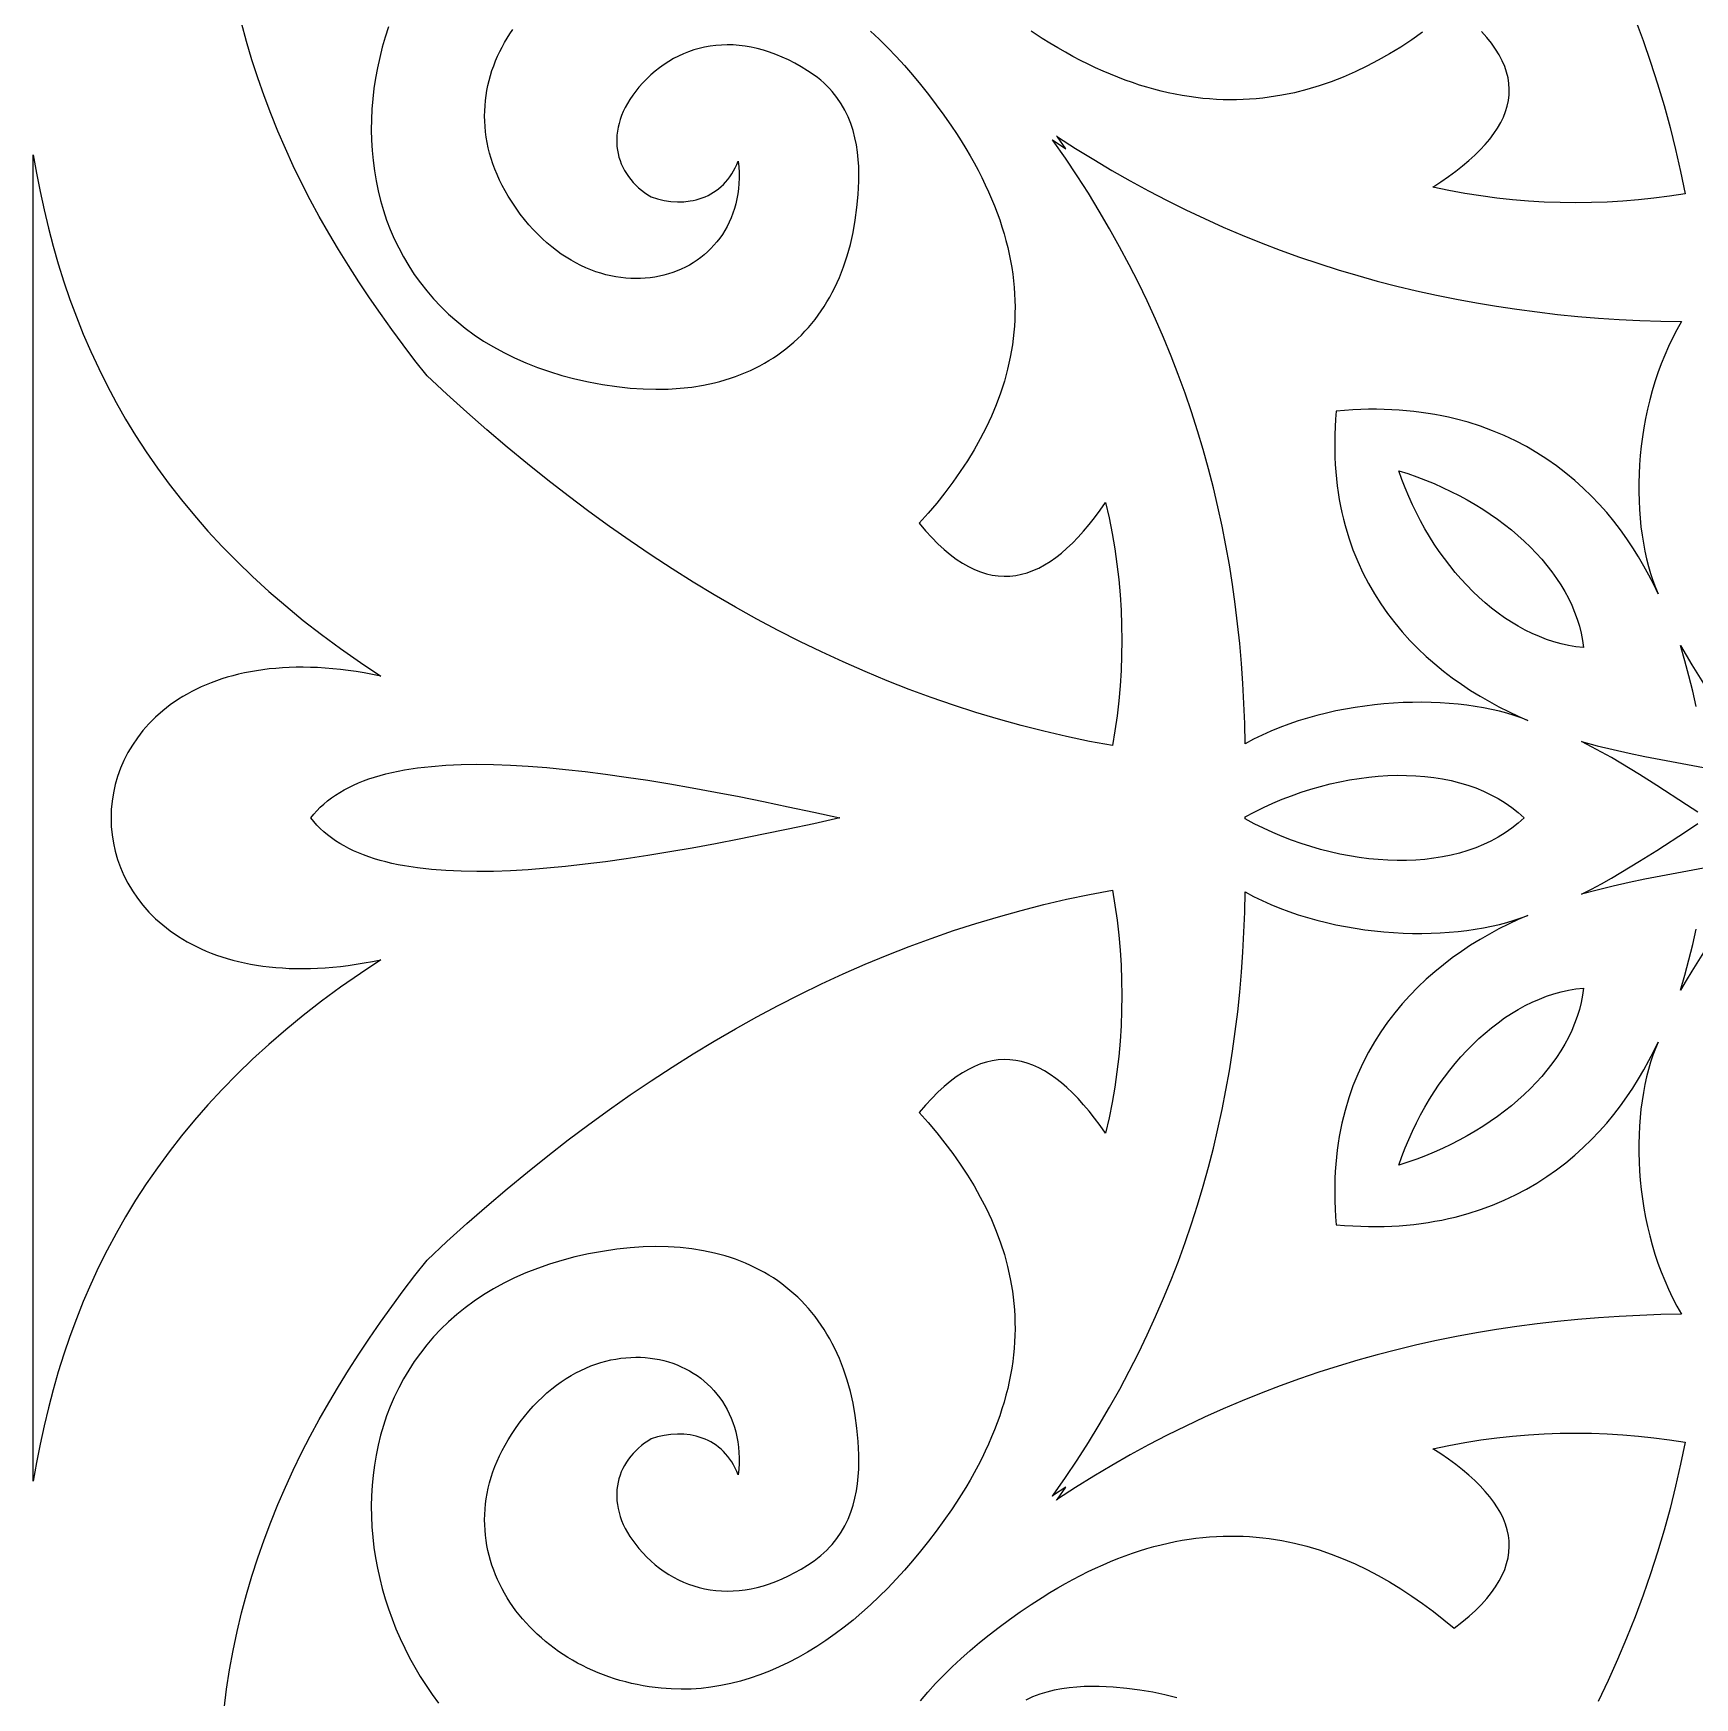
# Model space of a CAD drawing. Extents: x -375 to 375, y -1025 to 1025.
# Drawn here: x -275 to -217.3, y -377.4 to -319.5 of the extents above; entities that cross this region are included whole.
import ezdxf

# ---------------------------------------------------------------- set-up
doc = ezdxf.new("R2010")
doc.units = 0
doc.layers.add('LAYER_1', color=18, linetype='CONTINUOUS')

msp = doc.modelspace()

# ---------------------------------------------------------------- linework, layer by layer
at = {"layer": 'LAYER_1'}
for points in [[(-245.905, -319.471), (-245.605, -319.754), (-245.309, -320.048), (-245.017, -320.353), (-244.73, -320.669), (-244.446, -320.995), (-244.167, -321.331), (-243.893, -321.676), (-243.623, -322.032), (-243.358, -322.396), (-243.098, -322.769), (-242.924, -323.029), (-242.758, -323.288), (-242.6, -323.545), (-242.449, -323.8), (-242.306, -324.054), (-242.17, -324.307), (-242.041, -324.558), (-241.92, -324.808), (-241.806, -325.056), (-241.699, -325.303), (-241.599, -325.548), (-241.506, -325.792), (-241.419, -326.034), (-241.34, -326.275), (-241.267, -326.515), (-241.201, -326.753), (-241.142, -326.99), (-241.089, -327.225), (-241.042, -327.459), (-241.002, -327.692), (-240.967, -327.923), (-240.939, -328.152), (-240.917, -328.381), (-240.901, -328.608), (-240.891, -328.833), (-240.887, -329.057), (-240.888, -329.28), (-240.895, -329.501), (-240.908, -329.721), (-240.926, -329.94), (-240.949, -330.157), (-240.978, -330.373), (-241.051, -330.801), (-241.144, -331.223), (-241.257, -331.639), (-241.389, -332.051), (-241.54, -332.457), (-241.708, -332.858), (-241.892, -333.253), (-242.094, -333.643), (-242.311, -334.028), (-242.543, -334.408), (-242.789, -334.783), (-243.049, -335.152), (-243.322, -335.517), (-243.608, -335.876), (-243.906, -336.23), (-244.214, -336.579), (-243.997, -336.836), (-243.781, -337.072), (-243.566, -337.289), (-243.352, -337.486), (-243.139, -337.663), (-242.927, -337.822), (-242.716, -337.961), (-242.507, -338.081), (-242.298, -338.183), (-242.09, -338.267), (-241.883, -338.332), (-241.678, -338.379), (-241.473, -338.408), (-241.269, -338.42), (-241.066, -338.414), (-240.864, -338.392), (-240.663, -338.352), (-240.462, -338.295), (-240.263, -338.222), (-240.064, -338.133), (-239.866, -338.027), (-239.669, -337.905), (-239.473, -337.768), (-239.277, -337.615), (-239.083, -337.447), (-238.889, -337.264), (-238.696, -337.065), (-238.503, -336.852), (-238.311, -336.624), (-238.12, -336.383), (-237.93, -336.127), (-237.74, -335.857), (-237.619, -336.394), (-237.512, -336.93), (-237.421, -337.465), (-237.345, -337.999), (-237.283, -338.531), (-237.235, -339.063), (-237.201, -339.593), (-237.181, -340.122), (-237.175, -340.649), (-237.182, -341.176), (-237.203, -341.701), (-237.237, -342.225), (-237.283, -342.747), (-237.342, -343.269), (-237.414, -343.789), (-237.498, -344.308), (-238.299, -344.158), (-239.096, -343.991), (-239.889, -343.807), (-240.678, -343.606), (-241.463, -343.388), (-242.245, -343.154), (-243.023, -342.903), (-243.797, -342.635), (-244.567, -342.351), (-245.334, -342.05), (-246.097, -341.733), (-246.856, -341.4), (-247.612, -341.051), (-248.365, -340.685), (-249.113, -340.304), (-249.859, -339.907), (-250.6, -339.494), (-251.338, -339.065), (-252.073, -338.62), (-252.804, -338.16), (-253.532, -337.684), (-254.257, -337.193), (-254.978, -336.687), (-255.695, -336.165), (-256.41, -335.628), (-257.121, -335.076), (-257.829, -334.509), (-258.533, -333.927), (-259.235, -333.33), (-259.933, -332.718), (-260.627, -332.092), (-261.319, -331.451), (-261.737, -330.917), (-262.146, -330.379), (-262.547, -329.837), (-262.937, -329.29), (-263.318, -328.739), (-263.689, -328.184), (-264.049, -327.623), (-264.398, -327.058), (-264.735, -326.488), (-265.061, -325.912), (-265.375, -325.331), (-265.676, -324.745), (-265.965, -324.152), (-266.24, -323.554), (-266.502, -322.95), (-266.749, -322.339), (-266.983, -321.722), (-267.201, -321.098), (-267.404, -320.468), (-267.592, -319.831), (-267.764, -319.186)], [(-262.66, -319.326), (-262.773, -319.677), (-262.874, -320.03), (-262.964, -320.386), (-263.042, -320.743), (-263.108, -321.102), (-263.162, -321.462), (-263.204, -321.822), (-263.233, -322.182), (-263.251, -322.542), (-263.256, -322.901), (-263.248, -323.26), (-263.228, -323.616), (-263.194, -323.971), (-263.148, -324.324), (-263.089, -324.673), (-263.017, -325.02), (-262.932, -325.363), (-262.833, -325.702), (-262.721, -326.036), (-262.595, -326.366), (-262.456, -326.69), (-262.303, -327.009), (-262.136, -327.321), (-261.955, -327.628), (-261.76, -327.927), (-261.551, -328.219), (-261.327, -328.503), (-261.089, -328.779), (-260.836, -329.047), (-260.569, -329.305), (-260.287, -329.554), (-259.99, -329.794), (-259.678, -330.023), (-259.351, -330.242), (-259.008, -330.449), (-258.651, -330.645), (-258.278, -330.83), (-257.889, -331.002), (-257.485, -331.161), (-257.065, -331.307), (-256.629, -331.44), (-256.177, -331.559), (-255.709, -331.663), (-255.225, -331.753), (-254.725, -331.827), (-254.263, -331.878), (-253.812, -331.909), (-253.371, -331.92), (-252.941, -331.913), (-252.521, -331.887), (-252.113, -331.841), (-251.716, -331.778), (-251.331, -331.696), (-251.143, -331.648), (-250.958, -331.595), (-250.776, -331.538), (-250.598, -331.477), (-250.422, -331.411), (-250.249, -331.341), (-250.08, -331.266), (-249.914, -331.187), (-249.751, -331.104), (-249.592, -331.016), (-249.436, -330.924), (-249.283, -330.827), (-249.134, -330.727), (-248.988, -330.622), (-248.846, -330.512), (-248.707, -330.399), (-248.571, -330.281), (-248.439, -330.159), (-248.311, -330.034), (-248.187, -329.903), (-248.066, -329.769), (-247.949, -329.631), (-247.835, -329.489), (-247.726, -329.343), (-247.62, -329.192), (-247.518, -329.038), (-247.42, -328.88), (-247.326, -328.717), (-247.235, -328.551), (-247.149, -328.381), (-246.989, -328.03), (-246.845, -327.663), (-246.717, -327.281), (-246.607, -326.884), (-246.513, -326.472), (-246.437, -326.046), (-246.379, -325.605), (-246.338, -325.15), (-246.316, -324.681), (-246.312, -324.431), (-246.317, -324.179), (-246.332, -323.927), (-246.358, -323.675), (-246.396, -323.424), (-246.448, -323.174), (-246.513, -322.928), (-246.592, -322.686), (-246.688, -322.449), (-246.8, -322.217), (-246.929, -321.992), (-247.077, -321.775), (-247.243, -321.566), (-247.334, -321.465), (-247.43, -321.367), (-247.532, -321.271), (-247.639, -321.178), (-247.751, -321.088), (-247.869, -321), (-248.092, -320.85), (-248.315, -320.712), (-248.538, -320.586), (-248.759, -320.472), (-248.979, -320.37), (-249.198, -320.279), (-249.415, -320.2), (-249.631, -320.131), (-249.846, -320.074), (-250.058, -320.028), (-250.268, -319.992), (-250.476, -319.967), (-250.682, -319.952), (-250.885, -319.947), (-251.086, -319.953), (-251.284, -319.968), (-251.479, -319.993), (-251.671, -320.028), (-251.86, -320.072), (-252.045, -320.125), (-252.227, -320.187), (-252.405, -320.258), (-252.58, -320.338), (-252.75, -320.426), (-252.916, -320.523), (-253.078, -320.628), (-253.236, -320.741), (-253.389, -320.862), (-253.537, -320.991), (-253.681, -321.127), (-253.819, -321.271), (-253.953, -321.422), (-254.067, -321.562), (-254.172, -321.702), (-254.268, -321.842), (-254.353, -321.983), (-254.43, -322.123), (-254.498, -322.263), (-254.556, -322.402), (-254.606, -322.54), (-254.647, -322.678), (-254.679, -322.814), (-254.703, -322.95), (-254.719, -323.084), (-254.727, -323.216), (-254.727, -323.347), (-254.719, -323.476), (-254.703, -323.603), (-254.68, -323.728), (-254.649, -323.85), (-254.612, -323.97), (-254.567, -324.088), (-254.515, -324.202), (-254.457, -324.314), (-254.392, -324.423), (-254.32, -324.528), (-254.242, -324.63), (-254.158, -324.728), (-254.068, -324.823), (-253.972, -324.913), (-253.871, -325), (-253.763, -325.082), (-253.651, -325.16), (-253.533, -325.234), (-253.305, -325.305), (-253.076, -325.357), (-252.847, -325.391), (-252.62, -325.405), (-252.396, -325.4), (-252.176, -325.375), (-252.068, -325.355), (-251.962, -325.33), (-251.857, -325.3), (-251.755, -325.265), (-251.654, -325.225), (-251.555, -325.18), (-251.459, -325.129), (-251.366, -325.074), (-251.275, -325.013), (-251.187, -324.947), (-251.102, -324.875), (-251.021, -324.798), (-250.943, -324.716), (-250.868, -324.628), (-250.797, -324.535), (-250.73, -324.436), (-250.667, -324.332), (-250.608, -324.222), (-250.553, -324.106), (-250.503, -323.985), (-250.486, -324.186), (-250.476, -324.383), (-250.476, -324.576), (-250.483, -324.765), (-250.499, -324.949), (-250.523, -325.129), (-250.554, -325.304), (-250.593, -325.475), (-250.639, -325.641), (-250.692, -325.803), (-250.752, -325.959), (-250.819, -326.111), (-250.892, -326.258), (-250.971, -326.4), (-251.057, -326.536), (-251.148, -326.668), (-251.245, -326.794), (-251.348, -326.914), (-251.456, -327.029), (-251.568, -327.139), (-251.686, -327.243), (-251.809, -327.341), (-251.935, -327.434), (-252.067, -327.521), (-252.202, -327.601), (-252.341, -327.676), (-252.484, -327.744), (-252.63, -327.806), (-252.779, -327.862), (-252.932, -327.912), (-253.087, -327.955), (-253.245, -327.991), (-253.405, -328.021), (-253.568, -328.044), (-253.733, -328.061), (-253.9, -328.07), (-254.068, -328.073), (-254.238, -328.068), (-254.409, -328.057), (-254.581, -328.038), (-254.753, -328.011), (-254.927, -327.978), (-255.101, -327.937), (-255.275, -327.888), (-255.449, -327.832), (-255.623, -327.768), (-255.797, -327.696), (-255.97, -327.617), (-256.143, -327.529), (-256.314, -327.434), (-256.484, -327.33), (-256.653, -327.218), (-256.821, -327.098), (-256.986, -326.969), (-257.15, -326.832), (-257.311, -326.687), (-257.47, -326.532), (-257.627, -326.37), (-257.78, -326.198), (-257.931, -326.017), (-258.078, -325.828), (-258.223, -325.629), (-258.363, -325.421), (-258.5, -325.205), (-258.608, -325.019), (-258.708, -324.832), (-258.799, -324.646), (-258.883, -324.459), (-258.959, -324.272), (-259.028, -324.086), (-259.089, -323.899), (-259.143, -323.713), (-259.189, -323.527), (-259.227, -323.341), (-259.259, -323.156), (-259.284, -322.972), (-259.301, -322.788), (-259.312, -322.605), (-259.316, -322.424), (-259.313, -322.243), (-259.304, -322.063), (-259.288, -321.884), (-259.266, -321.707), (-259.237, -321.531), (-259.202, -321.356), (-259.161, -321.183), (-259.114, -321.012), (-259.061, -320.842), (-259.002, -320.674), (-258.938, -320.508), (-258.868, -320.345), (-258.792, -320.183), (-258.711, -320.023), (-258.624, -319.866), (-258.533, -319.711), (-258.436, -319.559), (-258.334, -319.41)], [(-219.34, -319.052), (-219.063, -319.799), (-218.802, -320.549), (-218.559, -321.302), (-218.333, -322.06), (-218.125, -322.82), (-217.934, -323.585), (-217.761, -324.353), (-217.605, -325.125), (-218.143, -325.207), (-218.683, -325.276), (-219.224, -325.333), (-219.766, -325.378), (-220.309, -325.411), (-220.854, -325.43), (-221.399, -325.438), (-221.947, -325.432), (-222.495, -325.412), (-223.045, -325.38), (-223.596, -325.334), (-224.148, -325.274), (-224.702, -325.2), (-225.256, -325.112), (-225.813, -325.009), (-226.37, -324.892), (-226.09, -324.709), (-225.824, -324.526), (-225.573, -324.341), (-225.337, -324.157), (-225.116, -323.971), (-224.911, -323.785), (-224.721, -323.598), (-224.546, -323.41), (-224.388, -323.221), (-224.245, -323.032), (-224.119, -322.842), (-224.009, -322.652), (-223.917, -322.46), (-223.841, -322.268), (-223.782, -322.075), (-223.741, -321.881), (-223.717, -321.686), (-223.711, -321.49), (-223.724, -321.293), (-223.754, -321.096), (-223.803, -320.897), (-223.871, -320.698), (-223.957, -320.498), (-224.063, -320.296), (-224.188, -320.094), (-224.332, -319.891), (-224.496, -319.687), (-224.681, -319.481)], [(-226.723, -319.509), (-227.101, -319.773), (-227.484, -320.024), (-227.872, -320.261), (-228.266, -320.485), (-228.665, -320.694), (-229.07, -320.888), (-229.48, -321.067), (-229.896, -321.229), (-230.317, -321.374), (-230.743, -321.501), (-231.176, -321.61), (-231.613, -321.7), (-232.057, -321.77), (-232.281, -321.798), (-232.506, -321.821), (-232.733, -321.838), (-232.961, -321.85), (-233.19, -321.857), (-233.421, -321.858), (-233.654, -321.854), (-233.888, -321.844), (-234.123, -321.829), (-234.36, -321.807), (-234.598, -321.78), (-234.837, -321.747), (-235.079, -321.708), (-235.321, -321.663), (-235.565, -321.612), (-235.811, -321.555), (-236.058, -321.491), (-236.306, -321.421), (-236.556, -321.344), (-236.807, -321.261), (-237.06, -321.172), (-237.315, -321.075), (-237.571, -320.972), (-237.828, -320.862), (-238.087, -320.745), (-238.347, -320.621), (-238.609, -320.49), (-238.873, -320.352), (-239.138, -320.206), (-239.404, -320.053), (-239.672, -319.893), (-239.942, -319.725), (-240.329, -319.475)], [(-217.217, -342.947), (-217.339, -342.413), (-217.468, -341.882), (-217.607, -341.354), (-217.757, -340.83), (-217.568, -341.164), (-217.371, -341.495), (-216.967, -342.143)], [(-217.157, -346.624), (-217.554, -346.361), (-218.58, -345.689), (-219.184, -345.309), (-219.83, -344.919), (-220.165, -344.725), (-220.507, -344.534), (-220.853, -344.348), (-221.202, -344.169), (-220.654, -344.312), (-220.103, -344.444), (-219.551, -344.567), (-218.997, -344.683), (-217.886, -344.897), (-216.775, -345.098)], [(-216.775, -348.534), (-217.886, -348.737), (-218.997, -348.953), (-219.551, -349.07), (-220.103, -349.194), (-220.654, -349.328), (-221.202, -349.474), (-220.853, -349.293), (-220.507, -349.106), (-220.165, -348.914), (-219.83, -348.72), (-219.184, -348.328), (-218.58, -347.948), (-217.554, -347.275), (-217.157, -347.013)], [(-268.373, -377.789), (-268.286, -377.106), (-268.181, -376.432), (-268.059, -375.765), (-267.92, -375.106), (-267.764, -374.454), (-267.592, -373.81), (-267.404, -373.173), (-267.201, -372.542), (-266.983, -371.919), (-266.749, -371.301), (-266.502, -370.691), (-266.24, -370.086), (-265.965, -369.488), (-265.676, -368.896), (-265.375, -368.309), (-265.061, -367.728), (-264.735, -367.152), (-264.398, -366.582), (-264.049, -366.017), (-263.689, -365.457), (-263.318, -364.901), (-262.937, -364.35), (-262.547, -363.804), (-262.146, -363.262), (-261.737, -362.724), (-261.319, -362.189), (-260.627, -361.548), (-259.933, -360.922), (-259.235, -360.311), (-258.533, -359.714), (-257.829, -359.132), (-257.121, -358.565), (-256.41, -358.013), (-255.695, -357.476), (-254.978, -356.954), (-254.257, -356.447), (-253.532, -355.956), (-252.804, -355.481), (-252.073, -355.021), (-251.338, -354.576), (-250.6, -354.147), (-249.859, -353.734), (-249.113, -353.337), (-248.365, -352.955), (-247.612, -352.59), (-246.856, -352.241), (-246.097, -351.907), (-245.334, -351.591), (-244.567, -351.29), (-243.797, -351.006), (-243.023, -350.738), (-242.245, -350.487), (-241.463, -350.253), (-240.678, -350.035), (-239.889, -349.834), (-239.096, -349.65), (-238.299, -349.483), (-237.498, -349.333), (-237.414, -349.852), (-237.342, -350.372), (-237.283, -350.893), (-237.237, -351.416), (-237.203, -351.94), (-237.182, -352.465), (-237.175, -352.991), (-237.181, -353.519), (-237.201, -354.048), (-237.235, -354.578), (-237.283, -355.109), (-237.345, -355.642), (-237.421, -356.175), (-237.512, -356.71), (-237.619, -357.246), (-237.74, -357.784), (-237.93, -357.514), (-238.12, -357.258), (-238.311, -357.016), (-238.503, -356.788), (-238.696, -356.575), (-238.889, -356.377), (-239.083, -356.194), (-239.277, -356.026), (-239.473, -355.873), (-239.669, -355.735), (-239.866, -355.614), (-240.064, -355.508), (-240.263, -355.419), (-240.462, -355.345), (-240.663, -355.289), (-240.864, -355.249), (-241.066, -355.226), (-241.269, -355.221), (-241.473, -355.232), (-241.678, -355.262), (-241.883, -355.309), (-242.09, -355.374), (-242.298, -355.458), (-242.507, -355.56), (-242.716, -355.68), (-242.927, -355.819), (-243.139, -355.978), (-243.352, -356.155), (-243.566, -356.352), (-243.781, -356.569), (-243.997, -356.805), (-244.214, -357.062), (-243.906, -357.411), (-243.608, -357.765), (-243.322, -358.124), (-243.049, -358.489), (-242.789, -358.858), (-242.543, -359.233), (-242.311, -359.613), (-242.094, -359.998), (-241.892, -360.388), (-241.708, -360.783), (-241.54, -361.184), (-241.389, -361.59), (-241.257, -362.001), (-241.144, -362.418), (-241.051, -362.84), (-240.978, -363.268), (-240.949, -363.484), (-240.926, -363.701), (-240.908, -363.92), (-240.895, -364.14), (-240.888, -364.361), (-240.887, -364.584), (-240.891, -364.808), (-240.901, -365.033), (-240.917, -365.26), (-240.939, -365.488), (-240.967, -365.718), (-241.002, -365.949), (-241.042, -366.182), (-241.089, -366.416), (-241.142, -366.651), (-241.201, -366.888), (-241.267, -367.126), (-241.34, -367.365), (-241.419, -367.606), (-241.506, -367.849), (-241.599, -368.093), (-241.699, -368.338), (-241.806, -368.585), (-241.92, -368.833), (-242.041, -369.083), (-242.17, -369.334), (-242.306, -369.586), (-242.449, -369.84), (-242.6, -370.096), (-242.758, -370.353), (-242.924, -370.611), (-243.098, -370.871), (-243.358, -371.244), (-243.623, -371.609), (-243.893, -371.964), (-244.167, -372.31), (-244.446, -372.646), (-244.73, -372.972), (-245.017, -373.287), (-245.309, -373.592), (-245.605, -373.887), (-245.905, -374.17), (-246.209, -374.442), (-246.516, -374.702), (-246.826, -374.95), (-247.14, -375.186), (-247.457, -375.41), (-247.777, -375.622), (-248.1, -375.82), (-248.425, -376.005), (-248.753, -376.177), (-249.083, -376.335), (-249.416, -376.48), (-249.751, -376.61), (-250.087, -376.725), (-250.426, -376.826), (-250.766, -376.912), (-251.108, -376.983), (-251.451, -377.038), (-251.795, -377.078), (-252.14, -377.101), (-252.486, -377.108), (-252.833, -377.099), (-253.181, -377.073), (-253.392, -377.05), (-253.602, -377.022), (-253.809, -376.988), (-254.014, -376.949), (-254.216, -376.905), (-254.416, -376.856), (-254.614, -376.802), (-254.809, -376.742), (-255.001, -376.678), (-255.19, -376.609), (-255.377, -376.536), (-255.56, -376.458), (-255.74, -376.375), (-255.917, -376.288), (-256.09, -376.197), (-256.26, -376.101), (-256.427, -376.002), (-256.59, -375.898), (-256.749, -375.791), (-256.904, -375.68), (-257.056, -375.565), (-257.203, -375.446), (-257.346, -375.324), (-257.486, -375.198), (-257.62, -375.07), (-257.751, -374.937), (-257.877, -374.802), (-257.998, -374.664), (-258.115, -374.522), (-258.227, -374.378), (-258.334, -374.231), (-258.436, -374.081), (-258.533, -373.929), (-258.624, -373.774), (-258.711, -373.617), (-258.792, -373.458), (-258.868, -373.296), (-258.938, -373.132), (-259.002, -372.966), (-259.061, -372.799), (-259.114, -372.629), (-259.161, -372.458), (-259.202, -372.285), (-259.237, -372.11), (-259.266, -371.934), (-259.288, -371.757), (-259.304, -371.578), (-259.313, -371.398), (-259.316, -371.217), (-259.312, -371.035), (-259.301, -370.852), (-259.284, -370.668), (-259.259, -370.484), (-259.227, -370.299), (-259.189, -370.114), (-259.143, -369.928), (-259.089, -369.741), (-259.028, -369.555), (-258.959, -369.368), (-258.883, -369.181), (-258.799, -368.995), (-258.708, -368.808), (-258.608, -368.622), (-258.5, -368.436), (-258.363, -368.219), (-258.223, -368.011), (-258.078, -367.813), (-257.931, -367.623), (-257.78, -367.443), (-257.627, -367.271), (-257.47, -367.108), (-257.311, -366.954), (-257.15, -366.808), (-256.986, -366.671), (-256.821, -366.543), (-256.653, -366.422), (-256.484, -366.31), (-256.314, -366.207), (-256.143, -366.111), (-255.97, -366.024), (-255.797, -365.944), (-255.623, -365.872), (-255.449, -365.808), (-255.275, -365.752), (-255.101, -365.704), (-254.927, -365.663), (-254.753, -365.629), (-254.581, -365.603), (-254.409, -365.584), (-254.238, -365.572), (-254.068, -365.568), (-253.9, -365.57), (-253.733, -365.58), (-253.568, -365.596), (-253.405, -365.619), (-253.245, -365.649), (-253.087, -365.686), (-252.932, -365.729), (-252.779, -365.778), (-252.63, -365.834), (-252.484, -365.896), (-252.341, -365.965), (-252.202, -366.039), (-252.067, -366.12), (-251.935, -366.207), (-251.809, -366.299), (-251.686, -366.397), (-251.568, -366.501), (-251.456, -366.611), (-251.348, -366.726), (-251.245, -366.847), (-251.148, -366.973), (-251.057, -367.104), (-250.971, -367.241), (-250.892, -367.383), (-250.819, -367.53), (-250.752, -367.681), (-250.692, -367.838), (-250.639, -368), (-250.593, -368.166), (-250.554, -368.337), (-250.523, -368.512), (-250.499, -368.692), (-250.483, -368.876), (-250.476, -369.065), (-250.476, -369.258), (-250.486, -369.455), (-250.503, -369.656), (-250.553, -369.535), (-250.608, -369.419), (-250.667, -369.309), (-250.73, -369.205), (-250.797, -369.106), (-250.868, -369.013), (-250.943, -368.925), (-251.021, -368.843), (-251.102, -368.766), (-251.187, -368.694), (-251.275, -368.628), (-251.366, -368.567), (-251.459, -368.512), (-251.555, -368.461), (-251.654, -368.416), (-251.755, -368.376), (-251.857, -368.341), (-251.962, -368.311), (-252.068, -368.286), (-252.176, -368.266), (-252.396, -368.241), (-252.62, -368.236), (-252.847, -368.25), (-253.076, -368.284), (-253.305, -368.336), (-253.533, -368.407), (-253.651, -368.481), (-253.763, -368.559), (-253.871, -368.641), (-253.972, -368.728), (-254.068, -368.818), (-254.158, -368.913), (-254.242, -369.011), (-254.32, -369.113), (-254.392, -369.218), (-254.457, -369.327), (-254.515, -369.439), (-254.567, -369.553), (-254.612, -369.671), (-254.649, -369.791), (-254.68, -369.913), (-254.703, -370.038), (-254.719, -370.165), (-254.727, -370.294), (-254.727, -370.425), (-254.719, -370.557), (-254.703, -370.691), (-254.679, -370.827), (-254.647, -370.963), (-254.606, -371.101), (-254.556, -371.239), (-254.498, -371.378), (-254.43, -371.518), (-254.353, -371.658), (-254.268, -371.798), (-254.172, -371.939), (-254.067, -372.079), (-253.953, -372.219), (-253.819, -372.37), (-253.681, -372.514), (-253.537, -372.65), (-253.389, -372.779), (-253.236, -372.9), (-253.078, -373.013), (-252.916, -373.118), (-252.75, -373.215), (-252.58, -373.303), (-252.405, -373.383), (-252.227, -373.454), (-252.045, -373.516), (-251.86, -373.569), (-251.671, -373.613), (-251.479, -373.648), (-251.284, -373.673), (-251.086, -373.688), (-250.885, -373.694), (-250.682, -373.689), (-250.476, -373.674), (-250.268, -373.649), (-250.058, -373.613), (-249.846, -373.567), (-249.631, -373.51), (-249.415, -373.441), (-249.198, -373.362), (-248.979, -373.271), (-248.759, -373.169), (-248.538, -373.055), (-248.315, -372.929), (-248.092, -372.791), (-247.869, -372.641), (-247.751, -372.553), (-247.639, -372.463), (-247.532, -372.37), (-247.43, -372.274), (-247.334, -372.175), (-247.243, -372.075), (-247.077, -371.866), (-246.929, -371.648), (-246.8, -371.424), (-246.688, -371.192), (-246.592, -370.955), (-246.513, -370.712), (-246.448, -370.466), (-246.396, -370.217), (-246.358, -369.966), (-246.332, -369.714), (-246.317, -369.462), (-246.312, -369.21), (-246.316, -368.96), (-246.338, -368.491), (-246.379, -368.036), (-246.437, -367.595), (-246.513, -367.169), (-246.607, -366.757), (-246.717, -366.36), (-246.845, -365.978), (-246.989, -365.611), (-247.149, -365.26), (-247.235, -365.089), (-247.326, -364.923), (-247.42, -364.761), (-247.518, -364.603), (-247.62, -364.449), (-247.726, -364.298), (-247.835, -364.152), (-247.949, -364.01), (-248.066, -363.871), (-248.187, -363.737), (-248.311, -363.607), (-248.439, -363.481), (-248.571, -363.36), (-248.707, -363.242), (-248.846, -363.128), (-248.988, -363.019), (-249.134, -362.914), (-249.283, -362.813), (-249.436, -362.717), (-249.592, -362.625), (-249.751, -362.537), (-249.914, -362.454), (-250.08, -362.374), (-250.249, -362.3), (-250.422, -362.229), (-250.598, -362.164), (-250.776, -362.102), (-250.958, -362.045), (-251.143, -361.993), (-251.331, -361.945), (-251.716, -361.863), (-252.113, -361.799), (-252.521, -361.754), (-252.941, -361.728), (-253.371, -361.72), (-253.812, -361.732), (-254.263, -361.763), (-254.725, -361.814), (-255.225, -361.888), (-255.709, -361.978), (-256.177, -362.082), (-256.629, -362.201), (-257.065, -362.334), (-257.485, -362.48), (-257.889, -362.639), (-258.278, -362.811), (-258.651, -362.995), (-259.008, -363.192), (-259.351, -363.399), (-259.678, -363.618), (-259.99, -363.847), (-260.287, -364.086), (-260.569, -364.335), (-260.836, -364.594), (-261.089, -364.862), (-261.327, -365.138), (-261.551, -365.422), (-261.76, -365.714), (-261.955, -366.013), (-262.136, -366.319), (-262.303, -366.632), (-262.456, -366.951), (-262.595, -367.275), (-262.721, -367.605), (-262.833, -367.939), (-262.932, -368.278), (-263.017, -368.621), (-263.089, -368.967), (-263.148, -369.317), (-263.194, -369.669), (-263.228, -370.024), (-263.248, -370.381), (-263.256, -370.739), (-263.251, -371.098), (-263.233, -371.458), (-263.204, -371.819), (-263.162, -372.179), (-263.108, -372.539), (-263.042, -372.897), (-262.964, -373.255), (-262.874, -373.61), (-262.773, -373.964), (-262.66, -374.315), (-262.535, -374.662), (-262.399, -375.007), (-262.252, -375.347), (-262.094, -375.684), (-261.925, -376.015), (-261.745, -376.342), (-261.554, -376.663), (-261.353, -376.978), (-261.14, -377.286), (-260.918, -377.588)], [(-216.967, -351.495), (-217.371, -352.144), (-217.568, -352.476), (-217.757, -352.81), (-217.607, -352.285), (-217.468, -351.757), (-217.339, -351.225), (-217.217, -350.69)], [(-244.172, -377.51), (-243.914, -377.21), (-243.645, -376.914), (-243.363, -376.622), (-243.069, -376.332), (-242.764, -376.047), (-242.448, -375.766), (-242.12, -375.488), (-241.782, -375.215), (-241.434, -374.946), (-241.075, -374.681), (-240.707, -374.421), (-240.329, -374.166), (-239.942, -373.916), (-239.672, -373.748), (-239.404, -373.588), (-239.138, -373.435), (-238.873, -373.289), (-238.609, -373.151), (-238.347, -373.02), (-238.087, -372.896), (-237.828, -372.779), (-237.571, -372.669), (-237.315, -372.566), (-237.06, -372.469), (-236.807, -372.38), (-236.556, -372.296), (-236.306, -372.22), (-236.058, -372.15), (-235.811, -372.086), (-235.565, -372.029), (-235.321, -371.977), (-235.079, -371.932), (-234.837, -371.893), (-234.598, -371.86), (-234.36, -371.833), (-234.123, -371.812), (-233.888, -371.797), (-233.654, -371.787), (-233.421, -371.783), (-233.19, -371.784), (-232.961, -371.791), (-232.733, -371.803), (-232.506, -371.82), (-232.281, -371.843), (-232.057, -371.87), (-231.613, -371.941), (-231.176, -372.031), (-230.743, -372.14), (-230.317, -372.267), (-229.896, -372.412), (-229.48, -372.574), (-229.07, -372.752), (-228.665, -372.946), (-228.266, -373.156), (-227.872, -373.379), (-227.484, -373.617), (-227.101, -373.868), (-226.723, -374.131), (-226.35, -374.407), (-225.983, -374.694), (-225.621, -374.991), (-225.355, -374.782), (-225.109, -374.573), (-224.885, -374.366), (-224.681, -374.16), (-224.496, -373.954), (-224.332, -373.75), (-224.188, -373.547), (-224.063, -373.345), (-223.957, -373.143), (-223.871, -372.943), (-223.803, -372.743), (-223.754, -372.545), (-223.724, -372.347), (-223.711, -372.151), (-223.717, -371.955), (-223.741, -371.76), (-223.782, -371.566), (-223.841, -371.373), (-223.917, -371.181), (-224.009, -370.989), (-224.119, -370.798), (-224.245, -370.608), (-224.388, -370.419), (-224.546, -370.231), (-224.721, -370.043), (-224.911, -369.856), (-225.116, -369.67), (-225.337, -369.484), (-225.573, -369.299), (-225.824, -369.115), (-226.09, -368.931), (-226.37, -368.748), (-225.813, -368.631), (-225.256, -368.529), (-224.702, -368.441), (-224.148, -368.367), (-223.596, -368.307), (-223.045, -368.261), (-222.495, -368.228), (-221.947, -368.209), (-221.399, -368.203), (-220.854, -368.21), (-220.309, -368.23), (-219.766, -368.263), (-219.224, -368.308), (-218.683, -368.365), (-218.143, -368.434), (-217.605, -368.515), (-217.761, -369.287), (-217.934, -370.055), (-218.125, -370.82), (-218.333, -371.581), (-218.559, -372.338), (-218.802, -373.092), (-219.063, -373.842), (-219.34, -374.588), (-219.635, -375.331), (-219.947, -376.071), (-220.275, -376.806), (-220.621, -377.539)], [(-235.263, -377.405), (-235.675, -377.298), (-236.102, -377.208), (-236.544, -377.135), (-237.001, -377.078), (-237.472, -377.039), (-237.959, -377.018), (-238.218, -377.014), (-238.479, -377.018), (-238.741, -377.033), (-239.003, -377.058), (-239.263, -377.095), (-239.522, -377.144), (-239.777, -377.207), (-240.028, -377.284), (-240.274, -377.376), (-240.514, -377.484)]]:
    msp.add_lwpolyline(points, dxfattribs=at)
for points in [[(-239.409, -323.139), (-238.783, -323.545), (-238.153, -323.936), (-237.52, -324.314), (-236.884, -324.676), (-236.244, -325.025), (-235.601, -325.36), (-234.954, -325.681), (-234.303, -325.988), (-233.65, -326.282), (-232.993, -326.562), (-232.332, -326.829), (-231.668, -327.083), (-231.001, -327.323), (-230.331, -327.551), (-229.657, -327.766), (-228.98, -327.968), (-228.3, -328.157), (-227.617, -328.334), (-226.93, -328.498), (-226.24, -328.651), (-225.547, -328.791), (-224.851, -328.919), (-224.152, -329.035), (-223.45, -329.14), (-222.745, -329.233), (-222.037, -329.315), (-221.325, -329.385), (-220.611, -329.444), (-219.894, -329.491), (-219.174, -329.528), (-218.45, -329.554), (-217.724, -329.569), (-217.886, -329.851), (-218.037, -330.14), (-218.179, -330.434), (-218.311, -330.734), (-218.434, -331.038), (-218.547, -331.347), (-218.651, -331.659), (-218.745, -331.975), (-218.831, -332.292), (-218.907, -332.612), (-218.975, -332.933), (-219.034, -333.256), (-219.084, -333.578), (-219.126, -333.9), (-219.159, -334.222), (-219.184, -334.542), (-219.201, -334.86), (-219.209, -335.175), (-219.21, -335.488), (-219.203, -335.797), (-219.188, -336.102), (-219.165, -336.403), (-219.135, -336.698), (-219.097, -336.987), (-219.052, -337.27), (-219, -337.547), (-218.941, -337.815), (-218.874, -338.076), (-218.801, -338.328), (-218.721, -338.572), (-218.634, -338.805), (-218.541, -339.029), (-218.693, -338.706), (-218.857, -338.385), (-219.032, -338.064), (-219.218, -337.746), (-219.416, -337.43), (-219.626, -337.117), (-219.848, -336.809), (-220.081, -336.506), (-220.327, -336.209), (-220.586, -335.918), (-220.857, -335.634), (-221.14, -335.359), (-221.437, -335.092), (-221.746, -334.834), (-222.069, -334.587), (-222.405, -334.35), (-222.755, -334.126), (-223.118, -333.914), (-223.495, -333.715), (-223.886, -333.53), (-224.291, -333.36), (-224.71, -333.206), (-225.144, -333.067), (-225.593, -332.946), (-225.822, -332.892), (-226.056, -332.842), (-226.293, -332.797), (-226.534, -332.757), (-226.779, -332.722), (-227.027, -332.691), (-227.279, -332.666), (-227.535, -332.645), (-227.795, -332.63), (-228.059, -332.62), (-228.327, -332.616), (-228.598, -332.617), (-228.874, -332.623), (-229.153, -332.635), (-229.437, -332.653), (-229.724, -332.677), (-229.747, -332.954), (-229.763, -333.227), (-229.774, -333.496), (-229.779, -333.761), (-229.778, -334.023), (-229.772, -334.28), (-229.759, -334.534), (-229.742, -334.785), (-229.719, -335.031), (-229.691, -335.274), (-229.658, -335.513), (-229.619, -335.749), (-229.576, -335.981), (-229.528, -336.209), (-229.475, -336.433), (-229.418, -336.654), (-229.289, -337.086), (-229.143, -337.503), (-228.98, -337.907), (-228.801, -338.296), (-228.607, -338.672), (-228.398, -339.035), (-228.176, -339.384), (-227.941, -339.72), (-227.694, -340.043), (-227.435, -340.353), (-227.167, -340.65), (-226.888, -340.935), (-226.6, -341.207), (-226.304, -341.467), (-226.001, -341.716), (-225.691, -341.952), (-225.376, -342.176), (-225.055, -342.388), (-224.729, -342.59), (-224.401, -342.779), (-224.069, -342.958), (-223.736, -343.126), (-223.401, -343.282), (-223.066, -343.428), (-223.298, -343.34), (-223.542, -343.257), (-223.795, -343.182), (-224.057, -343.112), (-224.329, -343.05), (-224.609, -342.994), (-224.896, -342.945), (-225.191, -342.903), (-225.492, -342.868), (-225.798, -342.841), (-226.111, -342.82), (-226.428, -342.807), (-226.749, -342.801), (-227.074, -342.803), (-227.402, -342.813), (-227.733, -342.83), (-228.065, -342.855), (-228.399, -342.888), (-228.733, -342.93), (-229.068, -342.979), (-229.402, -343.036), (-229.736, -343.102), (-230.068, -343.176), (-230.397, -343.259), (-230.724, -343.351), (-231.048, -343.451), (-231.368, -343.56), (-231.683, -343.678), (-231.994, -343.805), (-232.299, -343.941), (-232.598, -344.087), (-232.89, -344.241), (-232.905, -343.54), (-232.931, -342.841), (-232.968, -342.144), (-233.017, -341.451), (-233.078, -340.761), (-233.15, -340.073), (-233.234, -339.389), (-233.33, -338.707), (-233.438, -338.028), (-233.558, -337.353), (-233.691, -336.68), (-233.836, -336.01), (-233.994, -335.343), (-234.164, -334.68), (-234.348, -334.019), (-234.544, -333.362), (-234.753, -332.708), (-234.976, -332.057), (-235.212, -331.409), (-235.462, -330.764), (-235.725, -330.122), (-236.002, -329.484), (-236.293, -328.849), (-236.598, -328.217), (-236.917, -327.589), (-237.251, -326.963), (-237.598, -326.342), (-237.961, -325.723), (-238.338, -325.108), (-238.73, -324.496), (-239.136, -323.888), (-239.558, -323.283), (-239.592, -323.251), (-239.572, -323.265), (-239.586, -323.245), (-239.553, -323.277), (-239.121, -323.562), (-239.416, -323.145), (-239.449, -323.113), (-239.429, -323.126), (-239.442, -323.107)], [(-274.889, -324.411), (-274.765, -325.05), (-274.628, -325.684), (-274.477, -326.314), (-274.312, -326.941), (-274.133, -327.563), (-273.939, -328.18), (-273.729, -328.794), (-273.504, -329.403), (-273.262, -330.007), (-273.004, -330.606), (-272.728, -331.201), (-272.435, -331.79), (-272.124, -332.375), (-271.794, -332.954), (-271.445, -333.527), (-271.077, -334.096), (-270.689, -334.658), (-270.281, -335.216), (-269.852, -335.767), (-269.402, -336.312), (-268.93, -336.851), (-268.436, -337.385), (-267.919, -337.911), (-267.38, -338.432), (-266.817, -338.946), (-266.23, -339.453), (-265.618, -339.954), (-264.982, -340.448), (-264.321, -340.935), (-263.634, -341.414), (-262.921, -341.887), (-263.212, -341.829), (-263.498, -341.778), (-263.779, -341.733), (-264.057, -341.694), (-264.329, -341.661), (-264.597, -341.634), (-264.86, -341.613), (-265.119, -341.597), (-265.373, -341.588), (-265.623, -341.584), (-265.868, -341.585), (-266.108, -341.592), (-266.344, -341.604), (-266.575, -341.621), (-266.802, -341.643), (-267.024, -341.67), (-267.242, -341.702), (-267.455, -341.739), (-267.663, -341.781), (-267.867, -341.826), (-268.066, -341.877), (-268.261, -341.932), (-268.451, -341.991), (-268.636, -342.054), (-268.817, -342.121), (-268.993, -342.192), (-269.165, -342.267), (-269.332, -342.346), (-269.495, -342.428), (-269.653, -342.514), (-269.806, -342.604), (-269.955, -342.696), (-270.239, -342.891), (-270.504, -343.098), (-270.752, -343.317), (-270.981, -343.546), (-271.191, -343.785), (-271.384, -344.032), (-271.558, -344.288), (-271.713, -344.551), (-271.851, -344.82), (-271.97, -345.095), (-272.071, -345.375), (-272.153, -345.659), (-272.217, -345.947), (-272.263, -346.236), (-272.29, -346.528), (-272.299, -346.82), (-272.299, -346.82), (-272.299, -346.821), (-272.29, -347.113), (-272.263, -347.404), (-272.217, -347.694), (-272.153, -347.981), (-272.071, -348.265), (-271.97, -348.545), (-271.851, -348.821), (-271.713, -349.09), (-271.558, -349.353), (-271.384, -349.609), (-271.191, -349.856), (-270.981, -350.095), (-270.752, -350.324), (-270.504, -350.542), (-270.239, -350.75), (-269.955, -350.945), (-269.806, -351.037), (-269.653, -351.127), (-269.495, -351.213), (-269.332, -351.295), (-269.165, -351.374), (-268.993, -351.449), (-268.817, -351.52), (-268.636, -351.587), (-268.451, -351.65), (-268.261, -351.709), (-268.066, -351.764), (-267.867, -351.814), (-267.663, -351.86), (-267.455, -351.902), (-267.242, -351.939), (-267.024, -351.971), (-266.802, -351.998), (-266.575, -352.02), (-266.344, -352.037), (-266.108, -352.049), (-265.868, -352.056), (-265.623, -352.057), (-265.373, -352.053), (-265.119, -352.043), (-264.86, -352.028), (-264.597, -352.007), (-264.329, -351.98), (-264.057, -351.947), (-263.779, -351.908), (-263.498, -351.863), (-263.212, -351.812), (-262.921, -351.754), (-263.634, -352.227), (-264.321, -352.706), (-264.982, -353.193), (-265.618, -353.687), (-266.23, -354.188), (-266.817, -354.695), (-267.38, -355.209), (-267.919, -355.729), (-268.436, -356.256), (-268.93, -356.789), (-269.402, -357.328), (-269.852, -357.874), (-270.281, -358.425), (-270.689, -358.982), (-271.077, -359.544), (-271.446, -360.113), (-271.794, -360.686), (-272.124, -361.265), (-272.435, -361.85), (-272.729, -362.439), (-273.004, -363.033), (-273.262, -363.633), (-273.504, -364.237), (-273.729, -364.846), (-273.939, -365.459), (-274.133, -366.077), (-274.312, -366.699), (-274.477, -367.325), (-274.628, -367.955), (-274.765, -368.59), (-274.889, -369.228), (-275, -369.87), (-275, -323.769)], [(-227.234, -334.852), (-226.926, -334.96), (-226.622, -335.076), (-226.322, -335.199), (-226.027, -335.33), (-225.737, -335.468), (-225.452, -335.613), (-225.173, -335.766), (-224.9, -335.924), (-224.633, -336.09), (-224.374, -336.261), (-224.121, -336.438), (-223.876, -336.622), (-223.639, -336.81), (-223.41, -337.004), (-223.19, -337.203), (-222.979, -337.407), (-222.777, -337.616), (-222.585, -337.829), (-222.403, -338.046), (-222.231, -338.267), (-222.07, -338.492), (-221.921, -338.72), (-221.782, -338.952), (-221.656, -339.187), (-221.542, -339.424), (-221.44, -339.665), (-221.352, -339.907), (-221.277, -340.152), (-221.215, -340.399), (-221.168, -340.648), (-221.134, -340.898), (-221.394, -340.869), (-221.653, -340.826), (-221.91, -340.769), (-222.164, -340.698), (-222.417, -340.615), (-222.667, -340.519), (-222.914, -340.411), (-223.159, -340.291), (-223.4, -340.16), (-223.638, -340.017), (-223.872, -339.863), (-224.103, -339.699), (-224.329, -339.525), (-224.551, -339.341), (-224.769, -339.147), (-224.981, -338.945), (-225.189, -338.733), (-225.392, -338.514), (-225.589, -338.286), (-225.78, -338.051), (-225.965, -337.808), (-226.145, -337.558), (-226.317, -337.301), (-226.483, -337.039), (-226.643, -336.77), (-226.795, -336.496), (-226.94, -336.216), (-227.077, -335.932), (-227.207, -335.643), (-227.328, -335.35), (-227.441, -335.053), (-227.546, -334.753)], [(-259.011, -344.964), (-258.416, -344.985), (-257.799, -345.021), (-257.161, -345.07), (-256.501, -345.132), (-255.82, -345.208), (-255.118, -345.297), (-254.394, -345.398), (-253.65, -345.512), (-252.886, -345.637), (-252.101, -345.774), (-251.296, -345.922), (-250.472, -346.081), (-249.628, -346.25), (-248.764, -346.43), (-247.881, -346.62), (-246.979, -346.819), (-246.979, -346.819), (-246.979, -346.82), (-246.979, -346.82), (-246.981, -346.82), (-246.979, -346.821), (-246.979, -346.821), (-246.979, -346.821), (-246.979, -346.821), (-247.881, -347.021), (-248.764, -347.21), (-249.628, -347.39), (-250.472, -347.56), (-251.296, -347.718), (-252.101, -347.867), (-252.886, -348.003), (-253.65, -348.129), (-254.394, -348.242), (-255.118, -348.343), (-255.82, -348.432), (-256.501, -348.508), (-257.161, -348.571), (-257.799, -348.62), (-258.416, -348.655), (-259.011, -348.677), (-259.583, -348.683), (-260.133, -348.675), (-260.66, -348.652), (-261.165, -348.613), (-261.646, -348.559), (-262.105, -348.488), (-262.325, -348.447), (-262.539, -348.401), (-262.748, -348.351), (-262.95, -348.297), (-263.147, -348.239), (-263.338, -348.176), (-263.522, -348.109), (-263.7, -348.037), (-263.873, -347.962), (-264.039, -347.881), (-264.199, -347.796), (-264.353, -347.707), (-264.501, -347.613), (-264.642, -347.514), (-264.778, -347.41), (-264.907, -347.302), (-265.029, -347.189), (-265.146, -347.072), (-265.256, -346.949), (-265.359, -346.821), (-265.36, -346.821), (-265.359, -346.821), (-265.36, -346.82), (-265.359, -346.82), (-265.36, -346.819), (-265.359, -346.819), (-265.256, -346.691), (-265.146, -346.569), (-265.029, -346.451), (-264.907, -346.338), (-264.778, -346.23), (-264.642, -346.127), (-264.501, -346.028), (-264.353, -345.934), (-264.199, -345.844), (-264.039, -345.759), (-263.873, -345.679), (-263.7, -345.603), (-263.522, -345.532), (-263.338, -345.465), (-263.147, -345.402), (-262.95, -345.344), (-262.748, -345.29), (-262.539, -345.24), (-262.325, -345.194), (-262.105, -345.153), (-261.646, -345.082), (-261.165, -345.027), (-260.66, -344.989), (-260.133, -344.965), (-259.583, -344.957)], [(-227.283, -345.341), (-226.963, -345.354), (-226.647, -345.379), (-226.336, -345.415), (-226.031, -345.464), (-225.732, -345.525), (-225.44, -345.597), (-225.155, -345.682), (-224.877, -345.78), (-224.608, -345.89), (-224.347, -346.012), (-224.096, -346.147), (-223.855, -346.296), (-223.624, -346.457), (-223.404, -346.631), (-223.195, -346.818), (-223.404, -347.006), (-223.624, -347.18), (-223.855, -347.342), (-224.096, -347.49), (-224.347, -347.625), (-224.608, -347.748), (-224.877, -347.858), (-225.155, -347.956), (-225.44, -348.041), (-225.732, -348.114), (-226.031, -348.174), (-226.336, -348.223), (-226.647, -348.26), (-226.963, -348.285), (-227.283, -348.298), (-227.607, -348.3), (-227.934, -348.29), (-228.265, -348.269), (-228.597, -348.237), (-228.932, -348.194), (-229.267, -348.14), (-229.603, -348.075), (-229.94, -347.999), (-230.276, -347.913), (-230.611, -347.816), (-230.945, -347.709), (-231.276, -347.592), (-231.606, -347.464), (-231.932, -347.327), (-232.254, -347.18), (-232.572, -347.023), (-232.886, -346.857), (-232.886, -346.781), (-232.572, -346.615), (-232.254, -346.458), (-231.932, -346.311), (-231.606, -346.174), (-231.276, -346.047), (-230.945, -345.929), (-230.611, -345.822), (-230.276, -345.726), (-229.94, -345.64), (-229.603, -345.564), (-229.267, -345.499), (-228.932, -345.445), (-228.597, -345.402), (-228.265, -345.369), (-227.934, -345.348), (-227.607, -345.339)], [(-232.597, -349.549), (-232.299, -349.695), (-231.994, -349.831), (-231.683, -349.958), (-231.368, -350.076), (-231.048, -350.185), (-230.724, -350.285), (-230.397, -350.377), (-230.068, -350.46), (-229.736, -350.534), (-229.402, -350.6), (-229.068, -350.657), (-228.733, -350.707), (-228.399, -350.748), (-228.065, -350.781), (-227.733, -350.806), (-227.402, -350.824), (-227.074, -350.833), (-226.749, -350.835), (-226.428, -350.829), (-226.111, -350.816), (-225.798, -350.796), (-225.492, -350.768), (-225.191, -350.733), (-224.896, -350.692), (-224.609, -350.643), (-224.329, -350.587), (-224.057, -350.524), (-223.795, -350.455), (-223.542, -350.38), (-223.298, -350.297), (-223.066, -350.209), (-223.401, -350.355), (-223.736, -350.512), (-224.069, -350.679), (-224.401, -350.858), (-224.729, -351.048), (-225.055, -351.249), (-225.376, -351.462), (-225.691, -351.687), (-226.001, -351.923), (-226.304, -352.171), (-226.6, -352.431), (-226.888, -352.704), (-227.167, -352.988), (-227.435, -353.286), (-227.694, -353.596), (-227.941, -353.919), (-228.176, -354.255), (-228.398, -354.604), (-228.607, -354.967), (-228.801, -355.343), (-228.98, -355.733), (-229.143, -356.136), (-229.289, -356.554), (-229.418, -356.985), (-229.475, -357.206), (-229.528, -357.431), (-229.576, -357.659), (-229.619, -357.891), (-229.658, -358.127), (-229.691, -358.366), (-229.719, -358.609), (-229.742, -358.855), (-229.759, -359.106), (-229.772, -359.36), (-229.778, -359.618), (-229.779, -359.879), (-229.774, -360.144), (-229.763, -360.414), (-229.747, -360.687), (-229.724, -360.963), (-229.437, -360.987), (-229.153, -361.005), (-228.874, -361.017), (-228.598, -361.023), (-228.327, -361.024), (-228.059, -361.02), (-227.795, -361.01), (-227.535, -360.994), (-227.279, -360.974), (-227.027, -360.948), (-226.779, -360.918), (-226.534, -360.882), (-226.293, -360.842), (-226.056, -360.797), (-225.822, -360.747), (-225.593, -360.693), (-225.144, -360.572), (-224.71, -360.433), (-224.291, -360.278), (-223.886, -360.108), (-223.495, -359.923), (-223.118, -359.724), (-222.755, -359.512), (-222.405, -359.288), (-222.069, -359.051), (-221.746, -358.804), (-221.437, -358.547), (-221.14, -358.28), (-220.857, -358.004), (-220.586, -357.72), (-220.327, -357.429), (-220.081, -357.132), (-219.848, -356.829), (-219.626, -356.521), (-219.416, -356.209), (-219.218, -355.893), (-219.032, -355.574), (-218.857, -355.254), (-218.693, -354.933), (-218.541, -354.611), (-218.634, -354.834), (-218.721, -355.067), (-218.801, -355.31), (-218.874, -355.563), (-218.941, -355.823), (-219, -356.092), (-219.053, -356.368), (-219.098, -356.651), (-219.135, -356.94), (-219.165, -357.235), (-219.188, -357.536), (-219.203, -357.841), (-219.21, -358.15), (-219.21, -358.463), (-219.201, -358.778), (-219.184, -359.096), (-219.159, -359.416), (-219.126, -359.738), (-219.084, -360.06), (-219.034, -360.382), (-218.975, -360.705), (-218.907, -361.026), (-218.83, -361.346), (-218.745, -361.664), (-218.65, -361.979), (-218.546, -362.292), (-218.433, -362.6), (-218.31, -362.905), (-218.178, -363.205), (-218.036, -363.5), (-217.884, -363.788), (-217.723, -364.071), (-218.449, -364.086), (-219.172, -364.112), (-219.892, -364.149), (-220.61, -364.197), (-221.324, -364.256), (-222.035, -364.326), (-222.744, -364.407), (-223.449, -364.5), (-224.151, -364.605), (-224.85, -364.721), (-225.546, -364.85), (-226.239, -364.99), (-226.929, -365.142), (-227.616, -365.307), (-228.299, -365.484), (-228.979, -365.673), (-229.656, -365.875), (-230.33, -366.09), (-231, -366.317), (-231.668, -366.558), (-232.331, -366.812), (-232.992, -367.079), (-233.649, -367.359), (-234.303, -367.653), (-234.953, -367.96), (-235.6, -368.281), (-236.244, -368.616), (-236.884, -368.964), (-237.52, -369.327), (-238.153, -369.704), (-238.783, -370.096), (-239.409, -370.502), (-239.442, -370.534), (-239.429, -370.515), (-239.449, -370.528), (-239.416, -370.496), (-239.121, -370.079), (-239.553, -370.364), (-239.586, -370.395), (-239.572, -370.377), (-239.592, -370.39), (-239.558, -370.358), (-239.136, -369.753), (-238.729, -369.144), (-238.337, -368.532), (-237.96, -367.917), (-237.598, -367.299), (-237.25, -366.677), (-236.917, -366.051), (-236.597, -365.423), (-236.292, -364.791), (-236.001, -364.155), (-235.724, -363.517), (-235.461, -362.875), (-235.211, -362.23), (-234.975, -361.582), (-234.753, -360.931), (-234.543, -360.276), (-234.347, -359.619), (-234.163, -358.958), (-233.993, -358.295), (-233.835, -357.628), (-233.69, -356.958), (-233.557, -356.285), (-233.437, -355.609), (-233.329, -354.93), (-233.233, -354.248), (-233.149, -353.564), (-233.077, -352.876), (-233.017, -352.185), (-232.968, -351.492), (-232.93, -350.796), (-232.904, -350.097), (-232.889, -349.395)], [(-221.168, -352.986), (-221.215, -353.235), (-221.277, -353.482), (-221.352, -353.728), (-221.44, -353.971), (-221.542, -354.211), (-221.656, -354.449), (-221.782, -354.684), (-221.921, -354.916), (-222.07, -355.145), (-222.231, -355.37), (-222.403, -355.591), (-222.585, -355.808), (-222.777, -356.021), (-222.979, -356.23), (-223.19, -356.434), (-223.41, -356.633), (-223.639, -356.827), (-223.876, -357.016), (-224.121, -357.199), (-224.374, -357.377), (-224.633, -357.548), (-224.9, -357.714), (-225.173, -357.873), (-225.452, -358.025), (-225.737, -358.17), (-226.027, -358.309), (-226.322, -358.44), (-226.622, -358.564), (-226.926, -358.68), (-227.234, -358.788), (-227.546, -358.888), (-227.441, -358.587), (-227.328, -358.29), (-227.207, -357.997), (-227.077, -357.708), (-226.94, -357.423), (-226.795, -357.144), (-226.643, -356.87), (-226.483, -356.601), (-226.317, -356.338), (-226.145, -356.081), (-225.965, -355.831), (-225.78, -355.588), (-225.589, -355.353), (-225.392, -355.125), (-225.189, -354.905), (-224.981, -354.694), (-224.769, -354.491), (-224.551, -354.297), (-224.329, -354.113), (-224.103, -353.938), (-223.872, -353.774), (-223.638, -353.62), (-223.4, -353.477), (-223.159, -353.345), (-222.914, -353.225), (-222.667, -353.117), (-222.417, -353.021), (-222.164, -352.937), (-221.91, -352.866), (-221.653, -352.809), (-221.394, -352.765), (-221.134, -352.736)]]:
    msp.add_lwpolyline(points, close=True, dxfattribs=at)

doc.saveas('drawing.dxf')
